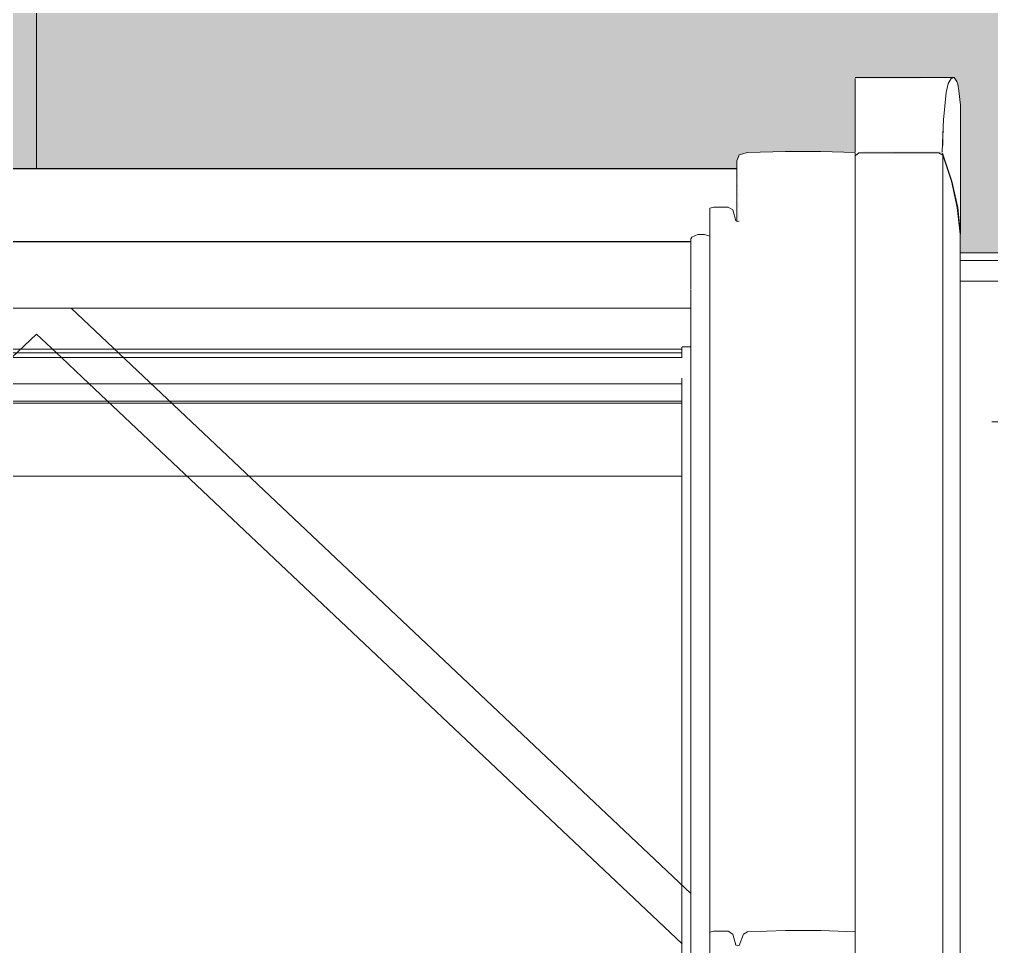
# Model space of a CAD drawing. Header units: metres. Extents: x -4 to 206, y -18 to 45.
# Drawn here: x 49.9321 to 50.38, y -2.4431 to -2.016 of the extents above; entities that cross this region are included whole.
import ezdxf

# ---------------------------------------------------------------- set-up
doc = ezdxf.new("R2010")
doc.units = ezdxf.units.M
doc.header["$MEASUREMENT"] = 0
doc.set_wipeout_variables(frame=1)
doc.linetypes.add('Untersicht', pattern=[0.001, 0.0005, -0.0005])
doc.linetypes.add('Wipeout_Contour', pattern=[1, 0, -1])
for name, color, linetype in [('3._DD PP STG2_4_325 Dachfenster', 7, 'Continuous'), ('3._DD PP STG2_4_330 Dachaufbau', 7, 'Continuous'), ('3._DD PP STG2_4_851 Marker Schnitt', 7, 'Continuous')]:
    doc.layers.add(name, color=color, linetype=linetype)

msp = doc.modelspace()

# ---------------------------------------------------------------- linework, layer by layer
at = {"layer": '3._DD PP STG2_4_325 Dachfenster', "color": 7, "linetype": 'Continuous', "lineweight": 13, "ltscale": 1000}
msp.add_line((49.94, -1.20966), (49.94, -3.14028), dxfattribs=at)
at = {"layer": '3._DD PP STG2_4_325 Dachfenster', "color": 7, "linetype": 'Continuous', "lineweight": 13, "ltscale": 1000, "true_color": 0xf4f4f4, "flags": 128}
for points in [[(50.2373, -2.24616), (49.6427, -2.24616)], [(49.6427, -2.2905), (50.2373, -2.2905)]]:
    msp.add_lwpolyline(points, dxfattribs=at)

# ---------------------------------------------------------------- next in the draw order: wipeouts: each hides what was drawn before it
at = {"color": 254, "linetype": 'Wipeout_Contour', "lineweight": 0, "ltscale": 201.659994}
msp.add_wipeout([(51.19688, -2.12353), (49.53688, -2.12353), (49.53688, -2.14828), (51.19688, -2.14828)], dxfattribs=at).dxf.layer = '3._DD PP STG2_4_330 Dachaufbau'

# ---------------------------------------------------------------- next in the draw order: hatches: boundary and pattern name
at = {"layer": '3._DD PP STG2_4_330 Dachaufbau', "linetype": 'Continuous', "lineweight": 0, "true_color": 0x000000}
h = msp.add_hatch(color=18, dxfattribs=at)
h.paths.add_polyline_path([(52.21751, -4.33875), (52.2306, -1.28352), (45.62089, -1.28352), (45.62089, -1.29871), (48.77503, -1.29871), (48.77503, -4.33875)])
h.paths.add_polyline_path([(49.53688, -3.72888), (49.53688, -2.12353), (51.19688, -2.12353), (51.19688, -3.72888)], flags=0)

# ---------------------------------------------------------------- next in the draw order: linework, layer by layer
at = {"layer": '3._DD PP STG2_4_330 Dachaufbau', "color": 7, "linetype": 'Continuous', "lineweight": 18, "ltscale": 1000, "flags": 128}
msp.add_lwpolyline([(51.19688, -2.12353), (49.53688, -2.12353)], dxfattribs=at)
at = {"layer": '3._DD PP STG2_4_851 Marker Schnitt', "color": 7, "linetype": 'Untersicht', "lineweight": 13, "ltscale": 1000}
msp.add_line((39.18451, -2.12704), (53.15, -2.12704), dxfattribs=at)

# ---------------------------------------------------------------- next in the draw order: wipeouts: each hides what was drawn before it
at = {"color": 254, "linetype": 'Wipeout_Contour', "lineweight": 0, "ltscale": 201.557986}
msp.add_wipeout([(50.3172, -2.06223), (50.35782, -2.06223), (50.35903, -2.04971), (50.3172, -2.04971)], dxfattribs=at).dxf.layer = '3._DD PP STG2_4_325 Dachfenster'
at = {"color": 254, "linetype": 'Wipeout_Contour', "lineweight": 0, "ltscale": 150.182337}
msp.add_wipeout([(49.6385, -2.11846), (50.2415, -2.11846), (49.6385, -2.11825)], dxfattribs=at).dxf.layer = '3._DD PP STG2_4_325 Dachfenster'
at = {"color": 254, "linetype": 'Wipeout_Contour', "lineweight": 0, "ltscale": 199.952349}
msp.add_wipeout([(49.6385, -2.13338), (50.2415, -2.13338), (50.2415, -2.12907), (49.6385, -2.12907)], dxfattribs=at).dxf.layer = '3._DD PP STG2_4_325 Dachfenster'
at = {"color": 254, "linetype": 'Wipeout_Contour', "lineweight": 0, "ltscale": 199.954138}
msp.add_wipeout([(49.6386, -2.14116), (49.6386, -2.14222), (50.2414, -2.14222), (50.2414, -2.14116)], dxfattribs=at).dxf.layer = '3._DD PP STG2_4_325 Dachfenster'
at = {"color": 254, "linetype": 'Wipeout_Contour', "lineweight": 0, "ltscale": 301.305605}
msp.add_wipeout([(50.3172, -2.43632), (50.3013, -2.43581), (50.3013, -2.62022), (50.3172, -2.62022), (50.3172, -2.60645), (50.3172, -2.56499)], dxfattribs=at).dxf.layer = '3._DD PP STG2_4_325 Dachfenster'
at = {"color": 254, "linetype": 'Wipeout_Contour', "lineweight": 0, "ltscale": 201.318501}
msp.add_wipeout([(50.2629, -2.62022), (50.2637, -2.62022), (50.2637, -2.4426), (50.2629, -2.44281)], dxfattribs=at).dxf.layer = '3._DD PP STG2_4_325 Dachfenster'
at = {"color": 254, "linetype": 'Wipeout_Contour', "lineweight": 0, "ltscale": 201.669738}
msp.add_wipeout([(51.19688, -2.18363), (49.53688, -2.18363), (49.53688, -2.20131), (51.19688, -2.20131)], dxfattribs=at).dxf.layer = '3._DD PP STG2_4_330 Dachaufbau'

# ---------------------------------------------------------------- next in the draw order: linework, layer by layer
at = {"layer": '3._DD PP STG2_4_330 Dachaufbau', "color": 7, "linetype": 'Continuous', "lineweight": 18, "ltscale": 1000, "flags": 128}
msp.add_lwpolyline([(49.53688, -2.20131), (51.19688, -2.20131)], dxfattribs=at)

# ---------------------------------------------------------------- next in the draw order: wipeouts: each hides what was drawn before it
at = {"color": 254, "linetype": 'Wipeout_Contour', "lineweight": 0, "ltscale": 199.951083}
msp.add_wipeout([(49.6385, -2.11846), (49.6385, -2.12907), (50.2415, -2.12907), (50.2415, -2.11846)], dxfattribs=at).dxf.layer = '3._DD PP STG2_4_325 Dachfenster'
at = {"color": 254, "linetype": 'Wipeout_Contour', "lineweight": 0, "ltscale": 199.953147}
msp.add_wipeout([(49.6385, -2.1384), (50.2415, -2.1384), (50.2415, -2.13338), (49.6385, -2.13338)], dxfattribs=at).dxf.layer = '3._DD PP STG2_4_325 Dachfenster'
at = {"color": 254, "linetype": 'Wipeout_Contour', "lineweight": 0, "ltscale": 199.954283}
msp.add_wipeout([(49.6386, -2.14222), (49.6386, -2.14286), (50.2414, -2.14286), (50.2414, -2.14222)], dxfattribs=at).dxf.layer = '3._DD PP STG2_4_325 Dachfenster'
at = {"color": 254, "linetype": 'Wipeout_Contour', "lineweight": 0, "ltscale": 201.31532}
msp.add_wipeout([(50.2621, -2.62022), (50.2629, -2.62022), (50.2629, -2.44281), (50.2621, -2.44253)], dxfattribs=at).dxf.layer = '3._DD PP STG2_4_325 Dachfenster'
at = {"color": 254, "linetype": 'Wipeout_Contour', "lineweight": 0, "ltscale": 201.66516}
msp.add_wipeout([(51.19688, -2.14828), (49.53688, -2.14828), (49.53688, -2.18363), (51.19688, -2.18363)], dxfattribs=at).dxf.layer = '3._DD PP STG2_4_330 Dachaufbau'

# ---------------------------------------------------------------- next in the draw order: wipeouts: each hides what was drawn before it
at = {"color": 254, "linetype": 'Wipeout_Contour', "lineweight": 0, "ltscale": 199.954398}
msp.add_wipeout([(49.6386, -2.14286), (49.6386, -2.14356), (50.2414, -2.14356), (50.2414, -2.14286)], dxfattribs=at).dxf.layer = '3._DD PP STG2_4_325 Dachfenster'
at = {"color": 254, "linetype": 'Wipeout_Contour', "lineweight": 0, "ltscale": 150.186674}
msp.add_wipeout([(49.6386, -2.14908), (50.2414, -2.14908), (49.6386, -2.14901)], dxfattribs=at).dxf.layer = '3._DD PP STG2_4_325 Dachfenster'
at = {"color": 254, "linetype": 'Wipeout_Contour', "lineweight": 0, "ltscale": 456.044405}
msp.add_wipeout([(50.3655, -2.15028), (50.3655, -2.68514), (50.3657, -2.68703), (50.3663, -2.69019), (50.3676, -2.7041), (50.3676, -2.72007), (50.36762, -2.76737), (50.38, -2.76737), (50.38, -2.15028)], dxfattribs=at).dxf.layer = '3._DD PP STG2_4_325 Dachfenster'
at = {"color": 254, "linetype": 'Wipeout_Contour', "lineweight": 0, "ltscale": 201.324925}
msp.add_wipeout([(50.2637, -2.62022), (50.2657, -2.62022), (50.2657, -2.43744), (50.2637, -2.4426)], dxfattribs=at).dxf.layer = '3._DD PP STG2_4_325 Dachfenster'

# ---------------------------------------------------------------- next in the draw order: wipeouts: each hides what was drawn before it
at = {"color": 254, "linetype": 'Wipeout_Contour', "lineweight": 0, "ltscale": 201.683274}
msp.add_wipeout([(50.3655, -2.15028), (50.38, -2.15028), (50.38, -2.1365), (50.3655, -2.13651)], dxfattribs=at).dxf.layer = '3._DD PP STG2_4_325 Dachfenster'
at = {"color": 254, "linetype": 'Wipeout_Contour', "lineweight": 0, "ltscale": 299.927291}
msp.add_wipeout([(49.6385, -2.13925), (49.6385, -2.1401), (49.6386, -2.14116), (50.2414, -2.14116), (50.2414, -2.14037), (50.2415, -2.13925)], dxfattribs=at).dxf.layer = '3._DD PP STG2_4_325 Dachfenster'
at = {"color": 254, "linetype": 'Wipeout_Contour', "lineweight": 0, "ltscale": 199.954931}
msp.add_wipeout([(49.6386, -2.14901), (50.2414, -2.14901), (50.2414, -2.14356), (49.6386, -2.14356)], dxfattribs=at).dxf.layer = '3._DD PP STG2_4_325 Dachfenster'
at = {"color": 254, "linetype": 'Wipeout_Contour', "lineweight": 0, "ltscale": 201.331311}
msp.add_wipeout([(50.2657, -2.62022), (50.2675, -2.62022), (50.2675, -2.43638), (50.2657, -2.43744)], dxfattribs=at).dxf.layer = '3._DD PP STG2_4_325 Dachfenster'
at = {"color": 254, "linetype": 'Wipeout_Contour', "lineweight": 0, "ltscale": 201.311958}
msp.add_wipeout([(50.2608, -2.62022), (50.2621, -2.62022), (50.2621, -2.44253), (50.2608, -2.43737)], dxfattribs=at).dxf.layer = '3._DD PP STG2_4_325 Dachfenster'

# ---------------------------------------------------------------- next in the draw order: wipeouts: each hides what was drawn before it
at = {"color": 254, "linetype": 'Wipeout_Contour', "lineweight": 0, "ltscale": 199.953646}
msp.add_wipeout([(49.6385, -2.13925), (50.2415, -2.13925), (50.2415, -2.1384), (49.6385, -2.1384)], dxfattribs=at).dxf.layer = '3._DD PP STG2_4_325 Dachfenster'
at = {"color": 254, "linetype": 'Wipeout_Contour', "lineweight": 0, "ltscale": 201.303982}
msp.add_wipeout([(50.2608, -2.43737), (50.2587, -2.43609), (50.2587, -2.62022), (50.2608, -2.62022)], dxfattribs=at).dxf.layer = '3._DD PP STG2_4_325 Dachfenster'
at = {"color": 254, "linetype": 'Wipeout_Contour', "lineweight": 0, "ltscale": 201.36989}
msp.add_wipeout([(50.2675, -2.62022), (50.2851, -2.62022), (50.2851, -2.43581), (50.2675, -2.43638)], dxfattribs=at).dxf.layer = '3._DD PP STG2_4_325 Dachfenster'

# ---------------------------------------------------------------- next in the draw order: wipeouts: each hides what was drawn before it
at = {"color": 254, "linetype": 'Wipeout_Contour', "lineweight": 0, "ltscale": 201.267315}
msp.add_wipeout([(50.2629, -2.10913), (50.2621, -2.10884), (50.2621, -2.44253), (50.2629, -2.44281)], dxfattribs=at).dxf.layer = '3._DD PP STG2_4_325 Dachfenster'
at = {"color": 254, "linetype": 'Wipeout_Contour', "lineweight": 0, "ltscale": 201.286266}
msp.add_wipeout([(50.2521, -2.43609), (50.2521, -2.62022), (50.2587, -2.62022), (50.2587, -2.43609)], dxfattribs=at).dxf.layer = '3._DD PP STG2_4_325 Dachfenster'
at = {"color": 254, "linetype": 'Wipeout_Contour', "lineweight": 0, "ltscale": 201.43725}
msp.add_wipeout([(50.2851, -2.43581), (50.2851, -2.62022), (50.3013, -2.62022), (50.3013, -2.43581)], dxfattribs=at).dxf.layer = '3._DD PP STG2_4_325 Dachfenster'

# ---------------------------------------------------------------- next in the draw order: wipeouts: each hides what was drawn before it
at = {"color": 254, "linetype": 'Wipeout_Contour', "lineweight": 0, "ltscale": 201.452918}
msp.add_wipeout([(50.3013, -2.43581), (50.3172, -2.43632), (50.3172, -2.10261), (50.3013, -2.10209)], dxfattribs=at).dxf.layer = '3._DD PP STG2_4_325 Dachfenster'
at = {"color": 254, "linetype": 'Wipeout_Contour', "lineweight": 0, "ltscale": 251.185069}
msp.add_wipeout([(50.2636, -2.10894), (50.2629, -2.10913), (50.2629, -2.44281), (50.2637, -2.4426), (50.2637, -2.10888)], dxfattribs=at).dxf.layer = '3._DD PP STG2_4_325 Dachfenster'
at = {"color": 254, "linetype": 'Wipeout_Contour', "lineweight": 0, "ltscale": 201.269415}
msp.add_wipeout([(50.2502, -2.62022), (50.2521, -2.62022), (50.2521, -2.43609), (50.2502, -2.43659)], dxfattribs=at).dxf.layer = '3._DD PP STG2_4_325 Dachfenster'

# ---------------------------------------------------------------- next in the draw order: wipeouts: each hides what was drawn before it
at = {"color": 254, "linetype": 'Wipeout_Contour', "lineweight": 0, "ltscale": 201.275329}
msp.add_wipeout([(50.2637, -2.10888), (50.2637, -2.4426), (50.2657, -2.43744), (50.2657, -2.10372)], dxfattribs=at).dxf.layer = '3._DD PP STG2_4_325 Dachfenster'

# ---------------------------------------------------------------- next in the draw order: wipeouts: each hides what was drawn before it
at = {"color": 254, "linetype": 'Wipeout_Contour', "lineweight": 0, "ltscale": 201.26236}
msp.add_wipeout([(50.2608, -2.10368), (50.2608, -2.43737), (50.2621, -2.44253), (50.2621, -2.10884)], dxfattribs=at).dxf.layer = '3._DD PP STG2_4_325 Dachfenster'
at = {"color": 254, "linetype": 'Wipeout_Contour', "lineweight": 0, "ltscale": 201.282604}
msp.add_wipeout([(50.2657, -2.43744), (50.2675, -2.43638), (50.2675, -2.10266), (50.2657, -2.10372)], dxfattribs=at).dxf.layer = '3._DD PP STG2_4_325 Dachfenster'

# ---------------------------------------------------------------- next in the draw order: linework, layer by layer
at = {"layer": '3._DD PP STG2_4_325 Dachfenster', "color": 7, "linetype": 'Continuous', "lineweight": 13, "ltscale": 1000, "flags": 128}
for points in [[(50.2621, -2.44253), (50.2629, -2.44281)], [(50.2629, -2.44281), (50.2637, -2.4426)]]:
    msp.add_lwpolyline(points, dxfattribs=at)

# ---------------------------------------------------------------- next in the draw order: wipeouts: each hides what was drawn before it
at = {"color": 254, "linetype": 'Wipeout_Contour', "lineweight": 0, "ltscale": 201.23778}
msp.add_wipeout([(50.2521, -2.10241), (50.2521, -2.43609), (50.2587, -2.43609), (50.2587, -2.10241)], dxfattribs=at).dxf.layer = '3._DD PP STG2_4_325 Dachfenster'
at = {"color": 254, "linetype": 'Wipeout_Contour', "lineweight": 0, "ltscale": 201.32126}
msp.add_wipeout([(50.2675, -2.43638), (50.2851, -2.43581), (50.2851, -2.10209), (50.2675, -2.10266)], dxfattribs=at).dxf.layer = '3._DD PP STG2_4_325 Dachfenster'

# ---------------------------------------------------------------- next in the draw order: linework, layer by layer
at = {"layer": '3._DD PP STG2_4_325 Dachfenster', "color": 7, "linetype": 'Continuous', "lineweight": 13, "ltscale": 1000, "flags": 128}
for points in [[(50.2657, -2.43744), (50.2675, -2.43638)], [(50.2637, -2.4426), (50.2657, -2.43744)]]:
    msp.add_lwpolyline(points, dxfattribs=at)

# ---------------------------------------------------------------- next in the draw order: wipeouts: each hides what was drawn before it
at = {"color": 254, "linetype": 'Wipeout_Contour', "lineweight": 0, "ltscale": 201.220809}
msp.add_wipeout([(50.2502, -2.10291), (50.2502, -2.43659), (50.2521, -2.43609), (50.2521, -2.10241)], dxfattribs=at).dxf.layer = '3._DD PP STG2_4_325 Dachfenster'
at = {"color": 254, "linetype": 'Wipeout_Contour', "lineweight": 0, "ltscale": 201.255198}
msp.add_wipeout([(50.2587, -2.10241), (50.2587, -2.43609), (50.2608, -2.43737), (50.2608, -2.10368)], dxfattribs=at).dxf.layer = '3._DD PP STG2_4_325 Dachfenster'
at = {"color": 254, "linetype": 'Wipeout_Contour', "lineweight": 0, "ltscale": 201.388771}
msp.add_wipeout([(50.2851, -2.43581), (50.3013, -2.43581), (50.3013, -2.10209), (50.2851, -2.10209)], dxfattribs=at).dxf.layer = '3._DD PP STG2_4_325 Dachfenster'

# ---------------------------------------------------------------- next in the draw order: linework, layer by layer
at = {"layer": '3._DD PP STG2_4_325 Dachfenster', "color": 7, "linetype": 'Continuous', "lineweight": 13, "ltscale": 1000, "flags": 128}
for points in [[(50.2587, -2.43609), (50.2608, -2.43737)], [(50.2608, -2.43737), (50.2621, -2.44253)]]:
    msp.add_lwpolyline(points, dxfattribs=at)

# ---------------------------------------------------------------- next in the draw order: wipeouts: each hides what was drawn before it
at = {"color": 254, "linetype": 'Wipeout_Contour', "lineweight": 0, "ltscale": 201.420125}
msp.add_wipeout([(50.3013, -2.10209), (50.3172, -2.10261), (50.3172, -2.07729), (50.3013, -2.07678)], dxfattribs=at).dxf.layer = '3._DD PP STG2_4_325 Dachfenster'
at = {"color": 254, "linetype": 'Wipeout_Contour', "lineweight": 0, "ltscale": 151.448206}
msp.add_wipeout([(50.2627, -2.08116), (50.2627, -2.10906), (50.2636, -2.10894)], dxfattribs=at).dxf.layer = '3._DD PP STG2_4_325 Dachfenster'

# ---------------------------------------------------------------- next in the draw order: wipeouts: each hides what was drawn before it
at = {"color": 254, "linetype": 'Wipeout_Contour', "lineweight": 0, "ltscale": 602.498591}
msp.add_wipeout([(50.3172, -2.07877), (50.3189, -2.07751), (50.3557, -2.07751), (50.3575, -2.07847), (50.3615, -2.09042), (50.3642, -2.10259), (50.3655, -2.11484), (50.3644, -2.10259), (50.3617, -2.09042), (50.3577, -2.07847), (50.35728, -2.07737), (50.3172, -2.07737)], dxfattribs=at).dxf.layer = '3._DD PP STG2_4_325 Dachfenster'
at = {"color": 254, "linetype": 'Wipeout_Contour', "lineweight": 0, "ltscale": 201.5655}
msp.add_wipeout([(50.2627, -2.08116), (50.2637, -2.10881), (50.2657, -2.10372), (50.26371, -2.07849)], dxfattribs=at).dxf.layer = '3._DD PP STG2_4_325 Dachfenster'

# ---------------------------------------------------------------- next in the draw order: wipeouts: each hides what was drawn before it
at = {"color": 254, "linetype": 'Wipeout_Contour', "lineweight": 0, "ltscale": 252.118353}
msp.add_wipeout([(50.3644, -2.04576), (50.3644, -2.10259), (50.3657, -2.11484), (50.3657, -2.05543), (50.36493, -2.04893)], dxfattribs=at).dxf.layer = '3._DD PP STG2_4_325 Dachfenster'
at = {"color": 254, "linetype": 'Wipeout_Contour', "lineweight": 0, "ltscale": 150.927893}
msp.add_wipeout([(50.2637, -2.0784), (50.2657, -2.10372), (50.2675, -2.10266)], dxfattribs=at).dxf.layer = '3._DD PP STG2_4_325 Dachfenster'
at = {"color": 254, "linetype": 'Wipeout_Contour', "lineweight": 0, "ltscale": 151.648057}
msp.add_wipeout([(50.3172, -2.07737), (50.35728, -2.07737), (50.3172, -2.07694)], dxfattribs=at).dxf.layer = '3._DD PP STG2_4_325 Dachfenster'

# ---------------------------------------------------------------- next in the draw order: wipeouts: each hides what was drawn before it
at = {"color": 254, "linetype": 'Wipeout_Contour', "lineweight": 0, "ltscale": 353.353502}
msp.add_wipeout([(50.3577, -2.07847), (50.3617, -2.09042), (50.3617, -2.04309), (50.36, -2.04549), (50.35903, -2.04971), (50.35782, -2.06223), (50.3577, -2.06543)], dxfattribs=at).dxf.layer = '3._DD PP STG2_4_325 Dachfenster'
at = {"color": 254, "linetype": 'Wipeout_Contour', "lineweight": 0, "ltscale": 201.288378}
msp.add_wipeout([(50.2851, -2.07678), (50.2675, -2.07734), (50.2675, -2.10266), (50.2851, -2.10209)], dxfattribs=at).dxf.layer = '3._DD PP STG2_4_325 Dachfenster'

# ---------------------------------------------------------------- next in the draw order: wipeouts: each hides what was drawn before it
at = {"color": 254, "linetype": 'Wipeout_Contour', "lineweight": 0, "ltscale": 201.563536}
msp.add_wipeout([(50.3172, -2.04315), (50.3172, -2.04549), (50.36, -2.04549), (50.3614, -2.04315)], dxfattribs=at).dxf.layer = '3._DD PP STG2_4_325 Dachfenster'
at = {"color": 254, "linetype": 'Wipeout_Contour', "lineweight": 0, "ltscale": 251.437634}
msp.add_wipeout([(50.3172, -2.06223), (50.3172, -2.07694), (50.35719, -2.07694), (50.3577, -2.06543), (50.35782, -2.06223)], dxfattribs=at).dxf.layer = '3._DD PP STG2_4_325 Dachfenster'
at = {"color": 254, "linetype": 'Wipeout_Contour', "lineweight": 0, "ltscale": 150.417068}
msp.add_wipeout([(50.2637, -2.0784), (50.2675, -2.10266), (50.2675, -2.07734)], dxfattribs=at).dxf.layer = '3._DD PP STG2_4_325 Dachfenster'
at = {"color": 254, "linetype": 'Wipeout_Contour', "lineweight": 0, "ltscale": 201.356311}
msp.add_wipeout([(50.3013, -2.07678), (50.2851, -2.07678), (50.2851, -2.10209), (50.3013, -2.10209)], dxfattribs=at).dxf.layer = '3._DD PP STG2_4_325 Dachfenster'

# ---------------------------------------------------------------- next in the draw order: linework, layer by layer
at = {"layer": '3._DD PP STG2_4_325 Dachfenster', "color": 7, "linetype": 'Continuous', "lineweight": 13, "ltscale": 1000, "flags": 128}
msp.add_lwpolyline([(50.2627, -2.08116), (50.2637, -2.0784)], dxfattribs=at)

# ---------------------------------------------------------------- next in the draw order: wipeouts: each hides what was drawn before it
at = {"color": 254, "linetype": 'Wipeout_Contour', "lineweight": 0, "ltscale": 150.681836}
msp.add_wipeout([(50.3172, -2.04279), (50.3614, -2.04315), (50.3627, -2.04279)], dxfattribs=at).dxf.layer = '3._DD PP STG2_4_325 Dachfenster'
at = {"color": 254, "linetype": 'Wipeout_Contour', "lineweight": 0, "ltscale": 201.552375}
msp.add_wipeout([(50.3172, -2.04549), (50.3172, -2.04971), (50.35903, -2.04971), (50.36, -2.04549)], dxfattribs=at).dxf.layer = '3._DD PP STG2_4_325 Dachfenster'
at = {"color": 254, "linetype": 'Wipeout_Contour', "lineweight": 0, "ltscale": 150.723014}
msp.add_wipeout([(50.35719, -2.07694), (50.3577, -2.07847), (50.3577, -2.06543)], dxfattribs=at).dxf.layer = '3._DD PP STG2_4_325 Dachfenster'
at = {"color": 254, "linetype": 'Wipeout_Contour', "lineweight": 0, "ltscale": 199.94555}
msp.add_wipeout([(50.2627, -2.0848), (49.6173, -2.0848), (49.6173, -2.09675), (50.2627, -2.09675)], dxfattribs=at).dxf.layer = '3._DD PP STG2_4_325 Dachfenster'

# ---------------------------------------------------------------- next in the draw order: wipeouts: each hides what was drawn before it
at = {"color": 254, "linetype": 'Wipeout_Contour', "lineweight": 0, "ltscale": 302.175064}
msp.add_wipeout([(50.3617, -2.04309), (50.3617, -2.09042), (50.3644, -2.10259), (50.3644, -2.04576), (50.36401, -2.04464), (50.3627, -2.04279)], dxfattribs=at).dxf.layer = '3._DD PP STG2_4_325 Dachfenster'
at = {"color": 254, "linetype": 'Wipeout_Contour', "lineweight": 0, "ltscale": 150.156606}
msp.add_wipeout([(49.6173, -2.0848), (50.2627, -2.0848), (49.6173, -2.08473)], dxfattribs=at).dxf.layer = '3._DD PP STG2_4_325 Dachfenster'
at = {"color": 254, "linetype": 'Wipeout_Contour', "lineweight": 0, "ltscale": 799.794546}
msp.add_wipeout([(50.2627, -2.09675), (49.6173, -2.09675), (49.6173, -2.10906), (49.6179, -2.10884), (49.6192, -2.10368), (49.6213, -2.10241), (49.6279, -2.10241), (49.6298, -2.10291), (49.6298, -2.11132), (50.2502, -2.11132), (50.2502, -2.10291), (50.2521, -2.10241), (50.2587, -2.10241), (50.2608, -2.10368), (50.2621, -2.10884), (50.2627, -2.10906)], dxfattribs=at).dxf.layer = '3._DD PP STG2_4_325 Dachfenster'

# ---------------------------------------------------------------- next in the draw order: linework, layer by layer
at = {"layer": '3._DD PP STG2_4_325 Dachfenster', "color": 7, "linetype": 'Continuous', "lineweight": 13, "ltscale": 1000, "flags": 128}
for points in [[(50.3627, -2.04279), (50.3172, -2.04279)], [(50.2627, -2.10906), (50.2627, -2.08116)], [(49.6173, -2.08473), (50.2627, -2.08473)], [(50.2502, -2.10291), (50.2521, -2.10241), (50.2587, -2.10241)], [(50.2587, -2.10241), (50.2608, -2.10368)], [(50.2608, -2.10368), (50.2621, -2.10884)], [(50.2621, -2.10884), (50.2629, -2.10913)], [(50.2629, -2.10913), (50.2636, -2.10894)]]:
    msp.add_lwpolyline(points, dxfattribs=at)

# ---------------------------------------------------------------- next in the draw order: wipeouts: each hides what was drawn before it
at = {"color": 254, "linetype": 'Wipeout_Contour', "lineweight": 0, "ltscale": 252.574774}
msp.add_wipeout([(50.3615, -2.09042), (50.3615, -2.66201), (50.3617, -2.66261), (50.3642, -2.67388), (50.3642, -2.10259)], dxfattribs=at).dxf.layer = '3._DD PP STG2_4_325 Dachfenster'
at = {"color": 254, "linetype": 'Wipeout_Contour', "lineweight": 0, "ltscale": 699.869397}
msp.add_wipeout([(50.2502, -2.11132), (49.6298, -2.11132), (49.6298, -2.11589), (49.6322, -2.11507), (49.6353, -2.11514), (49.6381, -2.11627), (49.6386, -2.11712), (49.6386, -2.11825), (50.2414, -2.11825), (50.2414, -2.11712), (50.2419, -2.11627), (50.2447, -2.11514), (50.2478, -2.11507), (50.2502, -2.11589)], dxfattribs=at).dxf.layer = '3._DD PP STG2_4_325 Dachfenster'

# ---------------------------------------------------------------- next in the draw order: wipeouts: each hides what was drawn before it
at = {"color": 254, "linetype": 'Wipeout_Contour', "lineweight": 0, "ltscale": 252.578412}
msp.add_wipeout([(50.3575, -2.07847), (50.3575, -2.65014), (50.3577, -2.65066), (50.3615, -2.66201), (50.3615, -2.09042)], dxfattribs=at).dxf.layer = '3._DD PP STG2_4_325 Dachfenster'
at = {"color": 254, "linetype": 'Wipeout_Contour', "lineweight": 0, "ltscale": 252.509012}
msp.add_wipeout([(50.3642, -2.10259), (50.3642, -2.67388), (50.3644, -2.67478), (50.3655, -2.68514), (50.3655, -2.11484)], dxfattribs=at).dxf.layer = '3._DD PP STG2_4_325 Dachfenster'
at = {"color": 254, "linetype": 'Wipeout_Contour', "lineweight": 0, "ltscale": 302.540191}
msp.add_wipeout([(50.2414, -2.11712), (50.2414, -2.11825), (50.2415, -2.1401), (50.2414, -2.62022), (50.2419, -2.62022), (50.2419, -2.11627)], dxfattribs=at).dxf.layer = '3._DD PP STG2_4_325 Dachfenster'
at = {"color": 254, "linetype": 'Wipeout_Contour', "lineweight": 0, "ltscale": 201.232032}
msp.add_wipeout([(50.2478, -2.11507), (50.2478, -2.62022), (50.2502, -2.62022), (50.2502, -2.11589)], dxfattribs=at).dxf.layer = '3._DD PP STG2_4_325 Dachfenster'

# ---------------------------------------------------------------- next in the draw order: linework, layer by layer
at = {"layer": '3._DD PP STG2_4_325 Dachfenster', "color": 7, "linetype": 'Continuous', "lineweight": 13, "ltscale": 1000, "flags": 128}
for points in [[(50.3657, -2.11484), (50.3657, -2.05543)], [(50.2502, -2.10291), (50.2502, -2.43659), (50.2502, -2.62022)], [(50.3655, -2.11484), (50.3655, -2.68514)], [(50.3945, -2.13651), (50.38, -2.1365), (50.3655, -2.13651)], [(50.2502, -2.43659), (50.2521, -2.43609), (50.2587, -2.43609)]]:
    msp.add_lwpolyline(points, dxfattribs=at)

# ---------------------------------------------------------------- next in the draw order: wipeouts: each hides what was drawn before it
at = {"color": 254, "linetype": 'Wipeout_Contour', "lineweight": 0, "ltscale": 201.584744}
msp.add_wipeout([(50.3189, -2.07751), (50.3189, -2.6494), (50.3557, -2.6494), (50.3557, -2.07751)], dxfattribs=at).dxf.layer = '3._DD PP STG2_4_325 Dachfenster'
at = {"color": 254, "linetype": 'Wipeout_Contour', "lineweight": 0, "ltscale": 201.209302}
msp.add_wipeout([(50.2419, -2.11627), (50.2419, -2.62022), (50.2447, -2.62022), (50.2447, -2.11514)], dxfattribs=at).dxf.layer = '3._DD PP STG2_4_325 Dachfenster'

# ---------------------------------------------------------------- next in the draw order: linework, layer by layer
at = {"layer": '3._DD PP STG2_4_325 Dachfenster', "color": 7, "linetype": 'Continuous', "lineweight": 13, "ltscale": 1000, "flags": 128}
for points in [[(49.6385, -2.11825), (50.2415, -2.11825)], [(50.2414, -2.11712), (50.2419, -2.11627)], [(50.2414, -2.11712), (50.2414, -2.11825)], [(50.2415, -2.1401), (50.2415, -2.13925), (50.2415, -2.1384), (50.2415, -2.13338), (50.2415, -2.12907), (50.2415, -2.11846)]]:
    msp.add_lwpolyline(points, dxfattribs=at)

# ---------------------------------------------------------------- next in the draw order: wipeouts: each hides what was drawn before it
at = {"color": 254, "linetype": 'Wipeout_Contour', "lineweight": 0, "ltscale": 201.507933}
msp.add_wipeout([(50.3172, -2.07877), (50.3172, -2.6494), (50.3189, -2.6494), (50.3189, -2.07751)], dxfattribs=at).dxf.layer = '3._DD PP STG2_4_325 Dachfenster'
at = {"color": 254, "linetype": 'Wipeout_Contour', "lineweight": 0, "ltscale": 251.80383}
msp.add_wipeout([(50.3557, -2.6494), (50.35717, -2.6494), (50.3575, -2.65014), (50.3575, -2.07847), (50.3557, -2.07751)], dxfattribs=at).dxf.layer = '3._DD PP STG2_4_325 Dachfenster'
at = {"color": 254, "linetype": 'Wipeout_Contour', "lineweight": 0, "ltscale": 201.220964}
msp.add_wipeout([(50.2447, -2.11514), (50.2447, -2.62022), (50.2478, -2.62022), (50.2478, -2.11507)], dxfattribs=at).dxf.layer = '3._DD PP STG2_4_325 Dachfenster'
at = {"color": 254, "linetype": 'Wipeout_Contour', "lineweight": 0, "ltscale": 150.073354}
msp.add_wipeout([(49.95587, -2.14908), (50.2414, -2.41874), (50.2414, -2.14908)], dxfattribs=at).dxf.layer = '3._DD PP STG2_4_325 Dachfenster'

# ---------------------------------------------------------------- next in the draw order: linework, layer by layer
at = {"layer": '3._DD PP STG2_4_325 Dachfenster', "color": 7, "linetype": 'Continuous', "lineweight": 13, "ltscale": 1000, "flags": 128}
for points in [[(50.3172, -2.07694), (50.3172, -2.06223), (50.3172, -2.04971), (50.3172, -2.04549), (50.3172, -2.04315)], [(50.35719, -2.07694), (50.3577, -2.06543), (50.35782, -2.06223), (50.35903, -2.04971), (50.36, -2.04549), (50.3614, -2.04315), (50.3627, -2.04279), (50.36401, -2.04464), (50.3644, -2.04576), (50.36493, -2.04893), (50.3657, -2.05543)], [(50.2637, -2.0784), (50.2675, -2.07734), (50.2851, -2.07678), (50.3013, -2.07678), (50.3172, -2.07729)], [(50.3172, -2.07877), (50.3172, -2.07737)], [(50.3189, -2.07751), (50.3172, -2.07877)], [(50.3557, -2.07751), (50.3189, -2.07751)], [(50.3575, -2.07847), (50.3557, -2.07751)], [(50.3657, -2.11484), (50.3644, -2.10259), (50.3617, -2.09042), (50.3577, -2.07847), (50.35728, -2.07737)], [(50.3172, -2.07877), (50.3172, -2.6494)], [(50.3575, -2.07847), (50.3575, -2.65014)], [(50.3655, -2.11484), (50.3642, -2.10259), (50.3615, -2.09042), (50.3575, -2.07847)], [(50.2419, -2.11627), (50.2447, -2.11514)], [(50.2447, -2.11514), (50.2478, -2.11507)], [(50.2478, -2.11507), (50.2502, -2.11589)], [(50.2675, -2.43638), (50.2851, -2.43581), (50.3013, -2.43581), (50.3172, -2.43632)]]:
    msp.add_lwpolyline(points, dxfattribs=at)

# ---------------------------------------------------------------- next in the draw order: wipeouts: each hides what was drawn before it
at = {"color": 254, "linetype": 'Wipeout_Contour', "lineweight": 0, "ltscale": 400.021625}
msp.add_wipeout([(49.6386, -2.44348), (49.82574, -2.62022), (50.05426, -2.62022), (50.2414, -2.44348), (50.2414, -2.41874), (49.95587, -2.14908), (49.92413, -2.14908), (49.6386, -2.41874)], dxfattribs=at).dxf.layer = '3._DD PP STG2_4_325 Dachfenster'

# ---------------------------------------------------------------- next in the draw order: linework, layer by layer
at = {"layer": '3._DD PP STG2_4_325 Dachfenster', "color": 7, "linetype": 'Continuous', "lineweight": 13, "ltscale": 1000, "flags": 128}
for points in [[(50.2414, -2.14037), (50.2414, -2.62022)], [(49.6386, -2.14901), (50.2414, -2.14901)], [(49.6386, -2.14908), (50.2414, -2.14908)], [(49.95587, -2.14908), (50.2414, -2.41874)], [(49.94, -2.16096), (49.92854, -2.17178), (49.91881, -2.18097), (49.64257, -2.44186)], [(49.94, -2.16096), (49.95146, -2.17178), (49.96119, -2.18097), (50.23743, -2.44186)], [(49.6427, -2.16789), (50.2373, -2.16789)], [(50.2373, -2.16704), (50.2373, -2.17178)], [(50.2414, -2.16683), (50.2375, -2.16683)], [(49.64257, -2.17178), (50.23743, -2.17178)], [(49.6427, -2.16959), (50.2373, -2.16959)], [(50.2373, -2.18125), (50.2373, -2.62022)], [(49.6427, -2.1838), (50.2373, -2.1838)], [(49.6427, -2.19193), (50.2373, -2.19193)], [(49.6427, -2.19271), (50.2373, -2.19271)], [(49.6427, -2.22644), (50.2373, -2.22644)]]:
    msp.add_lwpolyline(points, dxfattribs=at)

doc.saveas('drawing.dxf')
